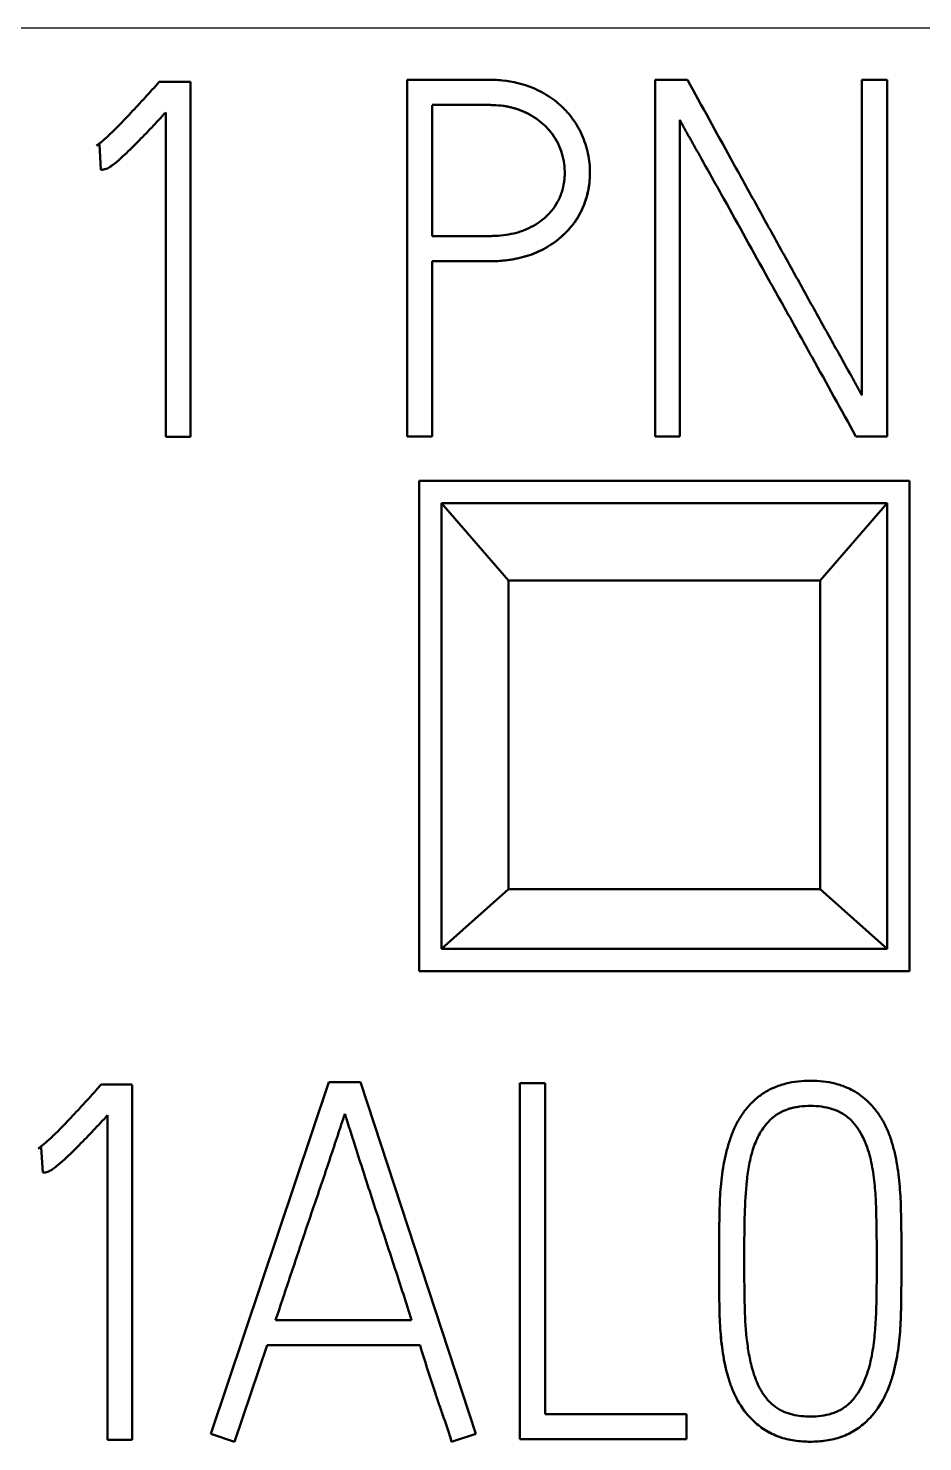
# Model space of a CAD drawing. Header units: millimetres. Extents: x 0 to 841, y 0 to 594.
# Drawn here: x 126.62 to 130.64, y 263.3 to 269.65 of the extents above; entities that cross this region are included whole.
import ezdxf

# ---------------------------------------------------------------- set-up
doc = ezdxf.new("R2010")
doc.units = ezdxf.units.MM
doc.layers.add('1', color=7, linetype='Continuous')

msp = doc.modelspace()

# ---------------------------------------------------------------- linework, layer by layer
at = {"layer": '1', "color": 7, "linetype": 'Continuous', "lineweight": 25}
msp.add_line((141.88, 269.6467), (117.08, 269.6467), dxfattribs=at)
at = {"layer": '1', "color": 7, "linetype": 'Continuous', "lineweight": 50}
for p, q in [((127.213, 269.4068), (127.1974, 269.3889)), ((127.3528, 269.4068), (127.213, 269.4068)), ((127.3528, 267.8131), (127.3528, 269.4066)), ((128.3251, 269.4154), (128.3251, 267.8154)), ((129.5835, 269.4156), (129.4391, 269.4156)), ((129.4391, 269.4154), (129.4391, 267.8154)), ((130.48, 269.4156), (130.3669, 269.4156)), ((130.3669, 269.4154), (130.3669, 267.9997)), ((130.48, 267.8154), (130.48, 269.4154)), ((128.4382, 268.7142), (128.4382, 269.3023)), ((127.242, 269.2691), (127.242, 267.8131)), ((129.55, 267.8154), (129.55, 269.2357)), ((126.9445, 269.1249), (126.9312, 269.1204)), ((126.9312, 269.1204), (126.9445, 269.1249)), ((126.9312, 269.1204), (126.9312, 269.1204)), ((126.9445, 269.1249), (126.9514, 269.0118)), ((126.9445, 269.1249), (126.9445, 269.1249)), ((126.9514, 269.0118), (126.9514, 269.0118)), ((126.9744, 269.016), (126.9744, 269.016)), ((129.1462, 268.9985), (129.1462, 268.9985)), ((128.4382, 267.8154), (128.4382, 268.6011)), ((127.3528, 267.8133), (127.242, 267.8133)), ((127.242, 267.8133), (127.3528, 267.8133)), ((128.4382, 267.8156), (128.3251, 267.8156)), ((128.3251, 267.8156), (128.4382, 267.8156)), ((129.55, 267.8156), (129.4391, 267.8156)), ((129.4391, 267.8156), (129.55, 267.8156)), ((130.48, 267.8156), (130.3402, 267.8156)), ((130.3402, 267.8156), (130.48, 267.8156)), ((130.3402, 267.8156), (130.3402, 267.8156)), ((128.38, 267.6156), (128.38, 265.4156)), ((130.58, 267.6156), (128.38, 267.6156)), ((130.58, 265.4156), (130.58, 267.6156)), ((130.48, 267.5156), (128.48, 267.5156)), ((128.48, 267.5156), (128.78, 267.1682)), ((128.48, 265.5156), (128.48, 267.5156)), ((130.18, 267.1682), (130.48, 267.5156)), ((130.48, 267.5156), (130.48, 265.5156)), ((128.78, 267.1682), (130.18, 267.1682)), ((128.78, 267.1682), (128.78, 265.7835)), ((130.18, 265.7835), (130.18, 267.1682)), ((128.78, 265.7835), (128.48, 265.5156)), ((128.78, 265.7835), (130.18, 265.7835)), ((130.48, 265.5156), (130.18, 265.7835)), ((130.48, 265.5156), (128.48, 265.5156)), ((128.38, 265.4156), (130.58, 265.4156)), ((127.4445, 263.3399), (127.9747, 264.9178)), ((127.9747, 264.9178), (128.1167, 264.9178)), ((128.1167, 264.9178), (128.6339, 263.3399)), ((126.9361, 264.8889), (126.9517, 264.9068)), ((126.9517, 264.9068), (127.0915, 264.9068)), ((127.0915, 264.9066), (127.0915, 263.3131)), ((128.8312, 264.9133), (128.9444, 264.9133)), ((128.8312, 263.3154), (128.8312, 264.9131)), ((128.9444, 264.9131), (128.9444, 263.4285)), ((126.9806, 263.3131), (126.9806, 264.7691)), ((126.6698, 264.6204), (126.6832, 264.6249)), ((126.6832, 264.6249), (126.6698, 264.6204)), ((126.6698, 264.6204), (126.6698, 264.6204)), ((126.69, 264.5118), (126.6832, 264.6249)), ((126.6832, 264.6249), (126.6832, 264.6249)), ((126.69, 264.5118), (126.69, 264.5118)), ((126.7131, 264.516), (126.7131, 264.516)), ((129.7255, 264.1256), (129.7255, 264.1256)), ((130.5444, 264.1009), (130.5444, 264.1009)), ((127.7351, 263.8503), (128.3456, 263.8503)), ((127.6974, 263.7372), (127.5511, 263.3045)), ((127.5511, 263.3045), (127.6974, 263.7372)), ((127.6974, 263.7372), (128.3833, 263.7372)), ((128.3833, 263.7372), (127.6974, 263.7372)), ((127.6974, 263.7372), (127.6974, 263.7372)), ((128.3833, 263.7372), (128.3833, 263.7372)), ((128.9444, 263.4287), (129.5792, 263.4287)), ((129.5792, 263.4285), (129.5792, 263.3154)), ((129.8763, 263.402), (129.8763, 263.402)), ((130.3935, 263.402), (130.3935, 263.402)), ((127.4445, 263.3399), (127.5511, 263.3045)), ((127.5511, 263.3045), (127.4445, 263.3399)), ((127.4445, 263.3399), (127.4445, 263.3399)), ((128.5254, 263.3045), (128.6339, 263.3399)), ((128.6339, 263.3399), (128.5254, 263.3045)), ((128.6339, 263.3399), (128.6339, 263.3399)), ((126.9806, 263.3133), (127.0915, 263.3133)), ((127.0915, 263.3133), (126.9806, 263.3133)), ((127.5511, 263.3045), (127.5511, 263.3045)), ((128.5254, 263.3045), (128.5254, 263.3045)), ((128.8312, 263.3156), (129.5792, 263.3156)), ((129.5792, 263.3156), (128.8312, 263.3156))]:
    msp.add_line(p, q, dxfattribs=at)
for points, knots in [([(127.1974, 269.3889), (127.1765, 269.3653), (127.1551, 269.3421), (127.1123, 269.2957), (127.0909, 269.2726), (127.0475, 269.2268), (127.0256, 269.204), (126.9916, 269.1711), (126.9801, 269.1603), (126.9623, 269.1448), (126.9563, 269.1396), (126.9472, 269.1321), (126.9441, 269.1296), (126.9378, 269.1248), (126.9346, 269.1225), (126.9312, 269.1204)], [0, 0, 0, 0, 0.25, 0.25, 0.5, 0.5, 0.75, 0.75, 0.875, 0.875, 0.9375, 0.9375, 0.96875, 0.96875, 1, 1, 1, 1]), ([(128.8901, 269.3788), (128.8461, 269.3976), (128.8004, 269.408), (128.7416, 269.4138), (128.7298, 269.4146), (128.7119, 269.4153), (128.706, 269.4155), (128.6941, 269.4156), (128.6881, 269.4156), (128.6584, 269.4156), (128.5394, 269.4156), (128.4203, 269.4156), (128.3251, 269.4156)], [0, 0, 0, 0, 0.25, 0.25, 0.3125, 0.3125, 0.34375, 0.34375, 0.375, 0.375, 0.5, 1, 1, 1, 1]), ([(128.4382, 268.6013), (128.4966, 268.6013), (128.5696, 268.6013), (128.6498, 268.6013), (128.6717, 268.6013), (128.6863, 268.6013), (128.6936, 268.6012), (128.73, 268.6016), (128.7591, 268.6037), (128.8025, 268.6102), (128.8169, 268.6129), (128.8385, 268.618), (128.8457, 268.6199), (128.8601, 268.624), (128.8672, 268.6262), (128.9027, 268.6382), (128.9297, 268.6504), (128.968, 268.6731), (128.9805, 268.6814), (129.0044, 268.6994), (129.0158, 268.709), (129.0481, 268.7393), (129.0674, 268.7617), (129.0923, 268.7991), (129.0997, 268.812), (129.1128, 268.8384), (129.1185, 268.8519), (129.1285, 268.8797), (129.1327, 268.8939), (129.1394, 268.923), (129.1419, 268.9376), (129.1453, 268.9669), (129.1462, 268.9816), (129.1463, 269.0111), (129.1456, 269.026), (129.141, 269.0704), (129.1347, 269.0992), (129.121, 269.1413), (129.1157, 269.1552), (129.1035, 269.1824), (129.0968, 269.1956), (129.0744, 269.2336), (129.0567, 269.2572), (129.0312, 269.2843), (129.0259, 269.2897), (129.0151, 269.2999), (128.9985, 269.3148), (128.9691, 269.337), (128.9436, 269.3523), (128.9174, 269.3664), (128.9038, 269.3729), (128.8901, 269.3788)], [0, 0, 0, 0, 0.125, 0.15625, 0.171875, 0.171875, 0.1875, 0.1875, 0.25, 0.25, 0.28125, 0.28125, 0.296875, 0.296875, 0.3125, 0.3125, 0.375, 0.375, 0.40625, 0.40625, 0.4375, 0.4375, 0.5, 0.5, 0.53125, 0.53125, 0.5625, 0.5625, 0.59375, 0.59375, 0.625, 0.625, 0.65625, 0.65625, 0.6875, 0.6875, 0.75, 0.75, 0.78125, 0.78125, 0.8125, 0.8125, 0.875, 0.875, 0.890625, 0.890625, 0.90625, 0.9375, 0.96875, 0.96875, 1, 1, 1, 1]), ([(130.3669, 267.9999), (130.359, 268.0148), (130.3509, 268.0295), (130.3346, 268.0591), (130.3264, 268.0738), (130.3018, 268.1179), (130.2853, 268.1474), (130.2525, 268.2063), (130.2361, 268.2357), (130.2032, 268.2946), (130.1868, 268.324), (130.1376, 268.4124), (130.1051, 268.4714), (130.0398, 268.5894), (130.007, 268.6483), (129.9415, 268.7662), (129.909, 268.8252), (129.8438, 268.9432), (129.7461, 269.1203), (129.6485, 269.2975), (129.5835, 269.4156)], [0, 0, 0, 0, 0.03125, 0.03125, 0.0625, 0.0625, 0.125, 0.125, 0.1875, 0.1875, 0.25, 0.25, 0.375, 0.375, 0.5, 0.5, 0.625, 0.625, 0.75, 1, 1, 1, 1]), ([(128.4382, 269.3024), (128.5017, 269.3024), (128.581, 269.3024), (128.6602, 269.3024), (128.684, 269.3024), (128.692, 269.3025), (128.7078, 269.3023), (128.7157, 269.302), (128.7393, 269.3006), (128.755, 269.2989), (128.7784, 269.2948), (128.7862, 269.2932), (128.8017, 269.2894), (128.8094, 269.2872), (128.8322, 269.2798), (128.8467, 269.2736), (128.8751, 269.2597), (128.8889, 269.2519), (128.9088, 269.2386), (128.9152, 269.2339), (128.9277, 269.2242), (128.9337, 269.2191), (128.951, 269.2031), (128.9616, 269.1916), (128.9812, 269.1668), (128.9901, 269.1534), (129.0051, 269.1257), (129.0112, 269.1113), (129.0215, 269.0816), (129.0256, 269.0662), (129.0312, 269.0352), (129.0328, 269.0196), (129.0332, 268.9961), (129.033, 268.9882), (129.0321, 268.9725), (129.0312, 268.9645), (129.0278, 268.9412), (129.0242, 268.926), (129.0169, 268.9036), (129.0142, 268.8962), (129.0081, 268.8817), (129.0047, 268.8745), (128.9934, 268.8536), (128.9802, 268.8342), (128.9644, 268.8166), (128.9533, 268.8053), (128.9475, 268.7998), (128.9295, 268.7843), (128.9166, 268.7751), (128.8897, 268.7586), (128.8754, 268.7513), (128.8536, 268.7419), (128.8462, 268.7389), (128.8314, 268.7336), (128.8238, 268.7312), (128.8009, 268.725), (128.7852, 268.7218), (128.7538, 268.7172), (128.738, 268.7158), (128.7144, 268.7147), (128.7065, 268.7145), (128.6907, 268.7143), (128.6828, 268.7144), (128.6592, 268.7144), (128.5803, 268.7144), (128.5014, 268.7144), (128.4382, 268.7144)], [0, 0, 0, 0, 0.125, 0.15625, 0.15625, 0.171875, 0.171875, 0.1875, 0.1875, 0.21875, 0.21875, 0.234375, 0.234375, 0.25, 0.25, 0.28125, 0.28125, 0.3125, 0.3125, 0.328125, 0.328125, 0.34375, 0.34375, 0.375, 0.375, 0.40625, 0.40625, 0.4375, 0.4375, 0.46875, 0.46875, 0.5, 0.5, 0.515625, 0.515625, 0.53125, 0.53125, 0.5625, 0.5625, 0.578125, 0.578125, 0.59375, 0.59375, 0.625, 0.640625, 0.640625, 0.65625, 0.65625, 0.6875, 0.6875, 0.71875, 0.71875, 0.734375, 0.734375, 0.75, 0.75, 0.78125, 0.78125, 0.8125, 0.8125, 0.828125, 0.828125, 0.84375, 0.84375, 0.875, 1, 1, 1, 1]), ([(129.018, 269.0914), (129.0173, 269.0937), (129.0165, 269.0961), (129.013, 269.1059), (129.0101, 269.1133), (129.0037, 269.1278), (128.9932, 269.1489), (128.9757, 269.1748), (128.9602, 269.1927), (128.9493, 269.2043), (128.9437, 269.2099), (128.9261, 269.2258), (128.9137, 269.2354), (128.8873, 269.2528), (128.8734, 269.2606), (128.852, 269.271), (128.8448, 269.2742), (128.8302, 269.2802), (128.8154, 269.2856), (128.8001, 269.2898), (128.7847, 269.2935), (128.7768, 269.2951), (128.7533, 269.2991), (128.7376, 269.3008), (128.714, 269.3021), (128.7061, 269.3023), (128.6903, 269.3025), (128.6825, 269.3024), (128.6588, 269.3024), (128.58, 269.3024), (128.5013, 269.3024), (128.4382, 269.3024)], [0, 0, 0, 0, 0.011195, 0.011195, 0.046509, 0.046509, 0.081824, 0.152453, 0.187767, 0.187767, 0.223082, 0.223082, 0.29371, 0.29371, 0.364339, 0.364339, 0.399654, 0.399654, 0.434968, 0.470283, 0.470283, 0.505597, 0.505597, 0.576226, 0.576226, 0.611541, 0.611541, 0.646855, 0.646855, 0.717484, 1, 1, 1, 1]), ([(126.9744, 269.016), (126.9783, 269.0172), (126.9817, 269.0189), (126.9884, 269.0227), (126.9982, 269.0289), (127.0074, 269.0358), (127.0255, 269.0503), (127.0371, 269.0605), (127.0711, 269.0917), (127.0931, 269.1134), (127.1364, 269.1572), (127.1577, 269.1794), (127.2001, 269.2241), (127.2211, 269.2466), (127.242, 269.2693)], [0, 0, 0, 0, 0.03125, 0.03125, 0.0625, 0.125, 0.125, 0.25, 0.25, 0.5, 0.5, 0.75, 0.75, 1, 1, 1, 1]), ([(127.242, 269.2693), (127.2211, 269.2466), (127.2001, 269.2241), (127.1577, 269.1794), (127.1364, 269.1572), (127.1068, 269.1272), (127.0988, 269.1192), (127.0908, 269.1113)], [0, 0, 0, 0, 0.422543, 0.422543, 0.845085, 0.845085, 1, 1, 1, 1]), ([(129.55, 269.2358), (129.5576, 269.2206), (129.5656, 269.2058), (129.5819, 269.1761), (129.5901, 269.1613), (129.6068, 269.1318), (129.6151, 269.1171), (129.6317, 269.0876), (129.6566, 269.0433), (129.6814, 268.9989), (129.7144, 268.9398), (129.731, 268.9103), (129.8134, 268.7624), (129.8788, 268.6438), (129.9614, 268.496), (129.978, 268.4665), (130.0111, 268.4074), (130.0607, 268.3188), (130.1101, 268.23), (130.2087, 268.0524), (130.2744, 267.9339), (130.3402, 267.8156)], [0, 0, 0, 0, 0.03125, 0.03125, 0.0625, 0.0625, 0.09375, 0.09375, 0.125, 0.1875, 0.1875, 0.25, 0.25, 0.5, 0.5, 0.5625, 0.5625, 0.625, 0.75, 0.75, 1, 1, 1, 1]), ([(126.9514, 269.0118), (126.9553, 269.0118), (126.9592, 269.0124), (126.9669, 269.0139), (126.9707, 269.0149), (126.9744, 269.016)], [0, 0, 0, 0, 0.5, 0.5, 1, 1, 1, 1]), ([(126.9744, 269.016), (126.9707, 269.0149), (126.9669, 269.0139), (126.9592, 269.0124), (126.9553, 269.0118), (126.9514, 269.0118)], [0, 0, 0, 0, 0.5, 0.5, 1, 1, 1, 1]), ([(127.0063, 269.0351), (127.0025, 269.0322), (126.9987, 269.0295), (126.9916, 269.0247), (126.9884, 269.0226), (126.9817, 269.0189), (126.9782, 269.0172), (126.9744, 269.016)], [0, 0, 0, 0, 0.377432, 0.377432, 0.688716, 0.688716, 1, 1, 1, 1]), ([(129.1434, 268.95), (129.1427, 268.9447), (129.142, 268.9394), (129.1399, 268.9268), (129.1385, 268.9195), (129.1337, 268.8979), (129.1297, 268.8838), (129.1202, 268.8561), (129.1147, 268.8426), (129.102, 268.8162), (129.0948, 268.8033), (129.0706, 268.7658), (129.0517, 268.7432), (129.0199, 268.7126), (129.0086, 268.7028), (128.9851, 268.6846), (128.9607, 268.6679), (128.9348, 268.6539), (128.9081, 268.6412), (128.8943, 268.6356), (128.8522, 268.6207), (128.8235, 268.6137), (128.7799, 268.6066), (128.7653, 268.6049), (128.7358, 268.6024), (128.7209, 268.6016), (128.6986, 268.6012), (128.6912, 268.6013), (128.6763, 268.6013), (128.654, 268.6013), (128.5722, 268.6013), (128.4978, 268.6013), (128.4382, 268.6013)], [0, 0, 0, 0, 0.018399, 0.018399, 0.043568, 0.043568, 0.093907, 0.093907, 0.144245, 0.144245, 0.194584, 0.194584, 0.295261, 0.295261, 0.345599, 0.345599, 0.395938, 0.446276, 0.446276, 0.496615, 0.496615, 0.597292, 0.597292, 0.64763, 0.64763, 0.697969, 0.697969, 0.723138, 0.723138, 0.748307, 0.798646, 1, 1, 1, 1]), ([(129.8763, 263.402), (129.8492, 263.4282), (129.8266, 263.4576), (129.804, 263.4983), (129.7997, 263.5066), (129.7918, 263.5237), (129.7882, 263.5323), (129.778, 263.5582), (129.7721, 263.5758), (129.7563, 263.629), (129.7486, 263.6653), (129.7371, 263.7389), (129.7333, 263.7759), (129.7297, 263.8312), (129.7288, 263.8497), (129.7276, 263.8866), (129.7273, 263.9051), (129.7263, 263.9605), (129.7259, 263.9974), (129.7255, 264.0713), (129.7255, 264.1082), (129.7256, 264.1821), (129.7259, 264.2191), (129.7266, 264.2745), (129.7269, 264.293), (129.7275, 264.3299), (129.7278, 264.3484), (129.7296, 264.4038), (129.7321, 264.4409), (129.7405, 264.5145), (129.7462, 264.5511), (129.7585, 264.6053), (129.7633, 264.6233), (129.7741, 264.6587), (129.7802, 264.6761), (129.7904, 264.7018), (129.794, 264.7103), (129.8018, 264.7269), (129.8061, 264.7351), (129.8197, 264.7594), (129.8301, 264.7752), (129.8529, 264.8047), (129.8653, 264.8185), (129.8855, 264.8379), (129.8926, 264.844), (129.9072, 264.8558), (129.9149, 264.8614), (129.9382, 264.8769), (129.9627, 264.8901), (129.9889, 264.9002), (130.0067, 264.9063), (130.0158, 264.909), (130.0612, 264.9206), (130.0984, 264.9243), (130.1361, 264.9243)], [0, 0, 0, 0, 0.0625, 0.0625, 0.078125, 0.078125, 0.09375, 0.09375, 0.125, 0.125, 0.1875, 0.1875, 0.25, 0.25, 0.28125, 0.28125, 0.3125, 0.3125, 0.375, 0.375, 0.4375, 0.4375, 0.5, 0.5, 0.53125, 0.53125, 0.5625, 0.5625, 0.625, 0.625, 0.6875, 0.6875, 0.71875, 0.71875, 0.75, 0.75, 0.765625, 0.765625, 0.78125, 0.78125, 0.8125, 0.8125, 0.84375, 0.84375, 0.859375, 0.859375, 0.875, 0.875, 0.90625, 0.921875, 0.921875, 0.9375, 0.9375, 1, 1, 1, 1]), ([(130.1361, 264.9243), (130.1738, 264.9243), (130.2109, 264.9206), (130.2654, 264.9067), (130.2834, 264.9006), (130.3177, 264.8856), (130.334, 264.8767), (130.3574, 264.8612), (130.365, 264.8556), (130.3797, 264.8437), (130.3867, 264.8376), (130.4068, 264.8181), (130.4192, 264.8042), (130.4364, 264.782), (130.4419, 264.7744), (130.4522, 264.7588), (130.4571, 264.7508), (130.4708, 264.7265), (130.4787, 264.7097), (130.4925, 264.6751), (130.4985, 264.6573), (130.509, 264.6217), (130.5135, 264.6038), (130.5251, 264.5498), (130.5302, 264.5134), (130.5378, 264.4402), (130.5402, 264.4033), (130.5421, 264.3478), (130.5424, 264.3293), (130.5431, 264.2923), (130.544, 264.2368), (130.5443, 264.1813), (130.5444, 264.1072), (130.5444, 264.0702), (130.5439, 263.9962), (130.5434, 263.9592), (130.5426, 263.9129), (130.5425, 263.9037), (130.5421, 263.8852), (130.542, 263.8759), (130.5411, 263.8482), (130.5403, 263.8297), (130.5365, 263.7745), (130.5326, 263.7378), (130.524, 263.683), (130.5207, 263.6648), (130.5126, 263.6286), (130.5033, 263.5929), (130.4912, 263.5581), (130.4774, 263.5239), (130.4696, 263.5072), (130.4514, 263.4745), (130.4413, 263.4589), (130.419, 263.4293), (130.4068, 263.4153), (130.3935, 263.402)], [0, 0, 0, 0, 0.0625, 0.0625, 0.09375, 0.09375, 0.125, 0.125, 0.140625, 0.140625, 0.15625, 0.15625, 0.1875, 0.1875, 0.203125, 0.203125, 0.21875, 0.21875, 0.25, 0.25, 0.28125, 0.28125, 0.3125, 0.3125, 0.375, 0.375, 0.4375, 0.4375, 0.46875, 0.46875, 0.5, 0.5625, 0.5625, 0.625, 0.625, 0.6875, 0.6875, 0.703125, 0.703125, 0.71875, 0.71875, 0.75, 0.75, 0.8125, 0.8125, 0.84375, 0.84375, 0.875, 0.90625, 0.90625, 0.9375, 0.9375, 0.96875, 0.96875, 1, 1, 1, 1]), ([(126.6698, 264.6204), (126.6733, 264.6225), (126.6764, 264.6248), (126.6827, 264.6296), (126.6919, 264.637), (126.7009, 264.6448), (126.7187, 264.6603), (126.7302, 264.6711), (126.7643, 264.704), (126.7861, 264.7268), (126.8296, 264.7726), (126.851, 264.7957), (126.8938, 264.8421), (126.9151, 264.8653), (126.9361, 264.8889)], [0, 0, 0, 0, 0.03125, 0.03125, 0.0625, 0.125, 0.125, 0.25, 0.25, 0.5, 0.5, 0.75, 0.75, 1, 1, 1, 1]), ([(129.954, 264.7468), (129.9656, 264.7588), (129.9786, 264.7689), (129.9997, 264.7816), (130.0071, 264.7854), (130.0224, 264.7922), (130.0379, 264.798), (130.0539, 264.8022), (130.0701, 264.8057), (130.0783, 264.8071), (130.103, 264.8103), (130.1194, 264.8112), (130.1523, 264.8112), (130.1687, 264.8103), (130.2014, 264.8059), (130.2179, 264.8024), (130.2415, 264.7949), (130.2492, 264.792), (130.2643, 264.7853), (130.2717, 264.7815), (130.2932, 264.7687), (130.3063, 264.7586), (130.3181, 264.7468)], [0, 0, 0, 0, 0.125, 0.125, 0.1875, 0.1875, 0.25, 0.3125, 0.3125, 0.375, 0.375, 0.5, 0.5, 0.625, 0.625, 0.75, 0.75, 0.8125, 0.8125, 0.875, 0.875, 1, 1, 1, 1]), ([(130.3181, 264.7468), (130.3063, 264.7586), (130.2933, 264.7687), (130.2721, 264.7813), (130.2648, 264.7851), (130.2495, 264.7918), (130.2418, 264.7948), (130.2182, 264.8024), (130.202, 264.8058), (130.169, 264.8103), (130.1525, 264.8112), (130.1197, 264.8112), (130.1033, 264.8103), (130.0705, 264.8061), (130.0541, 264.8027), (130.0304, 264.7952), (130.0227, 264.7923), (130.0076, 264.7856), (130.0001, 264.7818), (129.9787, 264.769), (129.9657, 264.7588), (129.954, 264.7468)], [0, 0, 0, 0, 0.125, 0.125, 0.1875, 0.1875, 0.25, 0.25, 0.375, 0.375, 0.5, 0.5, 0.625, 0.625, 0.75, 0.75, 0.8125, 0.8125, 0.875, 0.875, 1, 1, 1, 1]), ([(126.9806, 264.7693), (126.9597, 264.7466), (126.9387, 264.7241), (126.8964, 264.6794), (126.875, 264.6572), (126.8317, 264.6133), (126.8098, 264.5917), (126.7757, 264.5605), (126.7641, 264.5503), (126.7461, 264.5359), (126.7399, 264.5312), (126.7303, 264.5247), (126.727, 264.5226), (126.7203, 264.5189), (126.7168, 264.5172), (126.7131, 264.516)], [0, 0, 0, 0, 0.25, 0.25, 0.5, 0.5, 0.75, 0.75, 0.875, 0.875, 0.9375, 0.9375, 0.96875, 0.96875, 1, 1, 1, 1]), ([(128.0459, 264.7758), (128.0433, 264.768), (128.0408, 264.7602), (128.0328, 264.7361), (128.0274, 264.7199), (128.0167, 264.6874), (128.0113, 264.6711), (128.0059, 264.6548)], [0, 0, 0, 0, 0.193208, 0.193208, 0.596604, 0.596604, 1, 1, 1, 1]), ([(128.3456, 263.8503), (128.3209, 263.9275), (128.2962, 264.0047), (128.2584, 264.1203), (128.2457, 264.1588), (128.2203, 264.2358), (128.2076, 264.2743), (128.1698, 264.3899), (128.1449, 264.467), (128.1076, 264.5827), (128.0952, 264.6213), (128.0768, 264.6793), (128.0707, 264.6986), (128.0584, 264.7372), (128.0522, 264.7565), (128.0459, 264.7758)], [0, 0, 0, 0, 0.25, 0.25, 0.375, 0.375, 0.5, 0.5, 0.75, 0.75, 0.875, 0.875, 0.9375, 0.9375, 1, 1, 1, 1]), ([(129.954, 264.7468), (129.9363, 264.7291), (129.9214, 264.7094), (129.9028, 264.6773), (129.8972, 264.6662), (129.8873, 264.6433), (129.8831, 264.6316), (129.8715, 264.5964), (129.8655, 264.5725), (129.8585, 264.5362), (129.8564, 264.524), (129.853, 264.4995), (129.8516, 264.4872), (129.8451, 264.4255), (129.8423, 264.3761), (129.8396, 264.2771), (129.839, 264.2276), (129.8386, 264.1534), (129.8386, 264.1286), (129.8386, 264.0791), (129.8388, 264.0544), (129.8392, 264.0049), (129.8397, 263.9678), (129.8404, 263.9307), (129.8409, 263.906), (129.8412, 263.8937), (129.8434, 263.832), (129.8473, 263.7828), (129.8575, 263.7095), (129.8618, 263.6851), (129.873, 263.6367), (129.8799, 263.6126), (129.8887, 263.5886)], [0, 0, 0, 0, 0.0625, 0.0625, 0.09375, 0.09375, 0.125, 0.125, 0.1875, 0.1875, 0.21875, 0.21875, 0.25, 0.25, 0.375, 0.375, 0.5, 0.5, 0.5625, 0.5625, 0.625, 0.625, 0.6875, 0.71875, 0.71875, 0.75, 0.75, 0.875, 0.875, 0.9375, 0.9375, 1, 1, 1, 1]), ([(130.1361, 263.4176), (130.1521, 263.4176), (130.168, 263.4185), (130.1995, 263.4226), (130.2151, 263.4258), (130.2381, 263.433), (130.2456, 263.4358), (130.2602, 263.4421), (130.2673, 263.4456), (130.288, 263.4575), (130.301, 263.4673), (130.3236, 263.4896), (130.3339, 263.5018), (130.3526, 263.5277), (130.3607, 263.5413), (130.3749, 263.5694), (130.3809, 263.584), (130.3916, 263.6138), (130.3963, 263.629), (130.4084, 263.6746), (130.4142, 263.7054), (130.4227, 263.7672), (130.4256, 263.7984), (130.4288, 263.8452), (130.4296, 263.8609), (130.4309, 263.8922), (130.4313, 263.9079), (130.4324, 263.9551), (130.4329, 263.9865), (130.4334, 264.0493), (130.4335, 264.0807), (130.4335, 264.1435), (130.4334, 264.175), (130.4328, 264.2378), (130.4323, 264.2692), (130.4314, 264.3163), (130.4312, 264.332), (130.4302, 264.3634), (130.4295, 264.3791), (130.4268, 264.4261), (130.4242, 264.4573), (130.4185, 264.5041), (130.4163, 264.5196), (130.4108, 264.5506), (130.4075, 264.566), (130.3997, 264.5963), (130.3953, 264.6113), (130.3848, 264.6408), (130.3788, 264.6554), (130.3577, 264.6979), (130.34, 264.7237), (130.3181, 264.7468)], [0, 0, 0, 0, 0.03125, 0.03125, 0.0625, 0.0625, 0.078125, 0.078125, 0.09375, 0.09375, 0.125, 0.125, 0.15625, 0.15625, 0.1875, 0.1875, 0.21875, 0.21875, 0.25, 0.25, 0.3125, 0.3125, 0.375, 0.375, 0.40625, 0.40625, 0.4375, 0.4375, 0.5, 0.5, 0.5625, 0.5625, 0.625, 0.625, 0.6875, 0.6875, 0.71875, 0.71875, 0.75, 0.75, 0.8125, 0.8125, 0.84375, 0.84375, 0.875, 0.875, 0.90625, 0.90625, 0.9375, 0.9375, 1, 1, 1, 1]), ([(130.3181, 264.7468), (130.34, 264.7237), (130.3577, 264.6978), (130.3739, 264.6652), (130.3761, 264.6607), (130.3781, 264.6562)], [0, 0, 0, 0, 0.864491, 0.864491, 1, 1, 1, 1]), ([(128.0059, 264.6548), (127.9837, 264.5877), (127.9612, 264.5206), (127.9155, 264.3867), (127.8926, 264.3198), (127.8472, 264.1858), (127.8249, 264.1186), (127.78, 263.9845), (127.7575, 263.9174), (127.7351, 263.8503)], [0, 0, 0, 0, 0.25, 0.25, 0.5, 0.5, 0.75, 0.75, 1, 1, 1, 1]), ([(126.69, 264.5118), (126.6939, 264.5118), (126.6978, 264.5124), (126.7055, 264.5139), (126.7093, 264.5149), (126.7131, 264.516)], [0, 0, 0, 0, 0.5, 0.5, 1, 1, 1, 1]), ([(126.7131, 264.516), (126.7093, 264.5149), (126.7055, 264.5139), (126.6978, 264.5124), (126.6939, 264.5118), (126.69, 264.5118)], [0, 0, 0, 0, 0.5, 0.5, 1, 1, 1, 1]), ([(129.7255, 264.1257), (129.7255, 264.095), (129.7255, 264.0643), (129.7259, 263.9966), (129.7263, 263.9596), (129.7273, 263.904), (129.7276, 263.8855), (129.7289, 263.8485), (129.7298, 263.83), (129.7335, 263.7747), (129.7373, 263.7379), (129.7487, 263.6648), (129.7565, 263.6283), (129.7722, 263.5753), (129.7782, 263.5578), (129.7883, 263.532), (129.7919, 263.5235), (129.7997, 263.5067), (129.8039, 263.4984), (129.8267, 263.4575), (129.8494, 263.4281), (129.8763, 263.402)], [0, 0, 0, 0, 0.121201, 0.121201, 0.267668, 0.267668, 0.340901, 0.340901, 0.414134, 0.414134, 0.560601, 0.560601, 0.707067, 0.707067, 0.7803, 0.7803, 0.816917, 0.816917, 0.853534, 0.853534, 1, 1, 1, 1]), ([(130.3935, 263.402), (130.4202, 263.4286), (130.4424, 263.4583), (130.465, 263.4989), (130.4692, 263.5072), (130.4772, 263.5241), (130.4809, 263.5327), (130.4914, 263.5586), (130.4975, 263.5761), (130.5136, 263.6292), (130.5213, 263.6654), (130.5299, 263.7205), (130.5323, 263.739), (130.5363, 263.7759), (130.5395, 263.8128), (130.5412, 263.8498), (130.542, 263.8775), (130.5422, 263.8868), (130.5425, 263.9053), (130.5433, 263.9515), (130.5439, 263.9977), (130.5443, 264.0568), (130.5444, 264.0789), (130.5444, 264.1011)], [0, 0, 0, 0, 0.151561, 0.151561, 0.189451, 0.189451, 0.227342, 0.227342, 0.303122, 0.303122, 0.454683, 0.454683, 0.530464, 0.530464, 0.606244, 0.682025, 0.682025, 0.719915, 0.719915, 0.757805, 0.909366, 0.909366, 1, 1, 1, 1]), ([(128.5254, 263.3045), (128.514, 263.3407), (128.5018, 263.3767), (128.4833, 263.4305), (128.477, 263.4484), (128.4647, 263.4843), (128.4587, 263.5023), (128.4407, 263.5563), (128.429, 263.5924), (128.4059, 263.6647), (128.3945, 263.7009), (128.3833, 263.7372)], [0, 0, 0, 0, 0.25, 0.25, 0.375, 0.375, 0.5, 0.5, 0.75, 0.75, 1, 1, 1, 1]), ([(129.8887, 263.5886), (129.8978, 263.5631), (129.9097, 263.5392), (129.9328, 263.506), (129.9414, 263.4954), (129.9552, 263.4807), (129.96, 263.4759), (129.9701, 263.4671), (129.9755, 263.4629), (129.9866, 263.4551), (129.9924, 263.4515), (130.0043, 263.4449), (130.0104, 263.4419), (130.029, 263.4339), (130.0419, 263.4297), (130.0818, 263.4201), (130.1088, 263.4176), (130.1361, 263.4176)], [0, 0, 0, 0, 0.25, 0.25, 0.375, 0.375, 0.4375, 0.4375, 0.5, 0.5, 0.5625, 0.5625, 0.625, 0.625, 0.75, 0.75, 1, 1, 1, 1]), ([(129.8763, 263.402), (129.893, 263.385), (129.9205, 263.3628), (129.9515, 263.3455), (129.973, 263.3351), (129.984, 263.3306), (130.0175, 263.3188), (130.0405, 263.3132), (130.0877, 263.3061), (130.1113, 263.3046), (130.1584, 263.3045), (130.1819, 263.3059), (130.2171, 263.3111), (130.2288, 263.3134), (130.252, 263.319), (130.2747, 263.3258), (130.2965, 263.3348), (130.3178, 263.3451), (130.3283, 263.3509), (130.3585, 263.37), (130.3768, 263.385), (130.3935, 263.402)], [0, 0, 0, 0, 0.125, 0.1875, 0.1875, 0.25, 0.25, 0.375, 0.375, 0.5, 0.5, 0.625, 0.625, 0.6875, 0.6875, 0.75, 0.8125, 0.8125, 0.875, 0.875, 1, 1, 1, 1]), ([(130.3935, 263.402), (130.3769, 263.385), (130.3495, 263.3627), (130.3184, 263.3454), (130.2969, 263.335), (130.2859, 263.3304), (130.2525, 263.3186), (130.2295, 263.313), (130.1823, 263.3059), (130.1587, 263.3045), (130.1116, 263.3045), (130.0881, 263.3061), (130.0529, 263.3114), (130.0411, 263.3136), (130.018, 263.3193), (129.9953, 263.3259), (129.9735, 263.3349), (129.9521, 263.3452), (129.9416, 263.351), (129.9114, 263.3701), (129.8931, 263.385), (129.8763, 263.402)], [0, 0, 0, 0, 0.125, 0.1875, 0.1875, 0.25, 0.25, 0.375, 0.375, 0.5, 0.5, 0.625, 0.625, 0.6875, 0.6875, 0.75, 0.8125, 0.8125, 0.875, 0.875, 1, 1, 1, 1])]:
    msp.add_open_spline(points, degree=3, knots=knots, dxfattribs=at)

doc.saveas('drawing.dxf')
